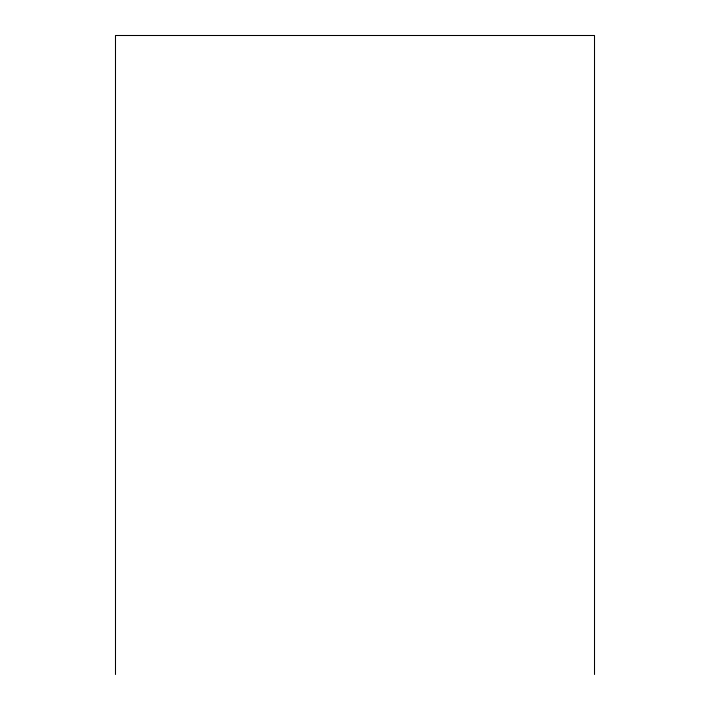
<?xml version="1.0" encoding="UTF-8"?>
<svg xmlns="http://www.w3.org/2000/svg" width="710" height="710" viewBox="0 0 710 710"><rect width="100%" height="100%" fill="white"/><g stroke="black" fill="none" stroke-linecap="round" stroke-linejoin="round"><path stroke-width="1.06" d="M594.51 674.5L594.51 35.5L115.49 35.5L115.49 674.5"/></g></svg>
